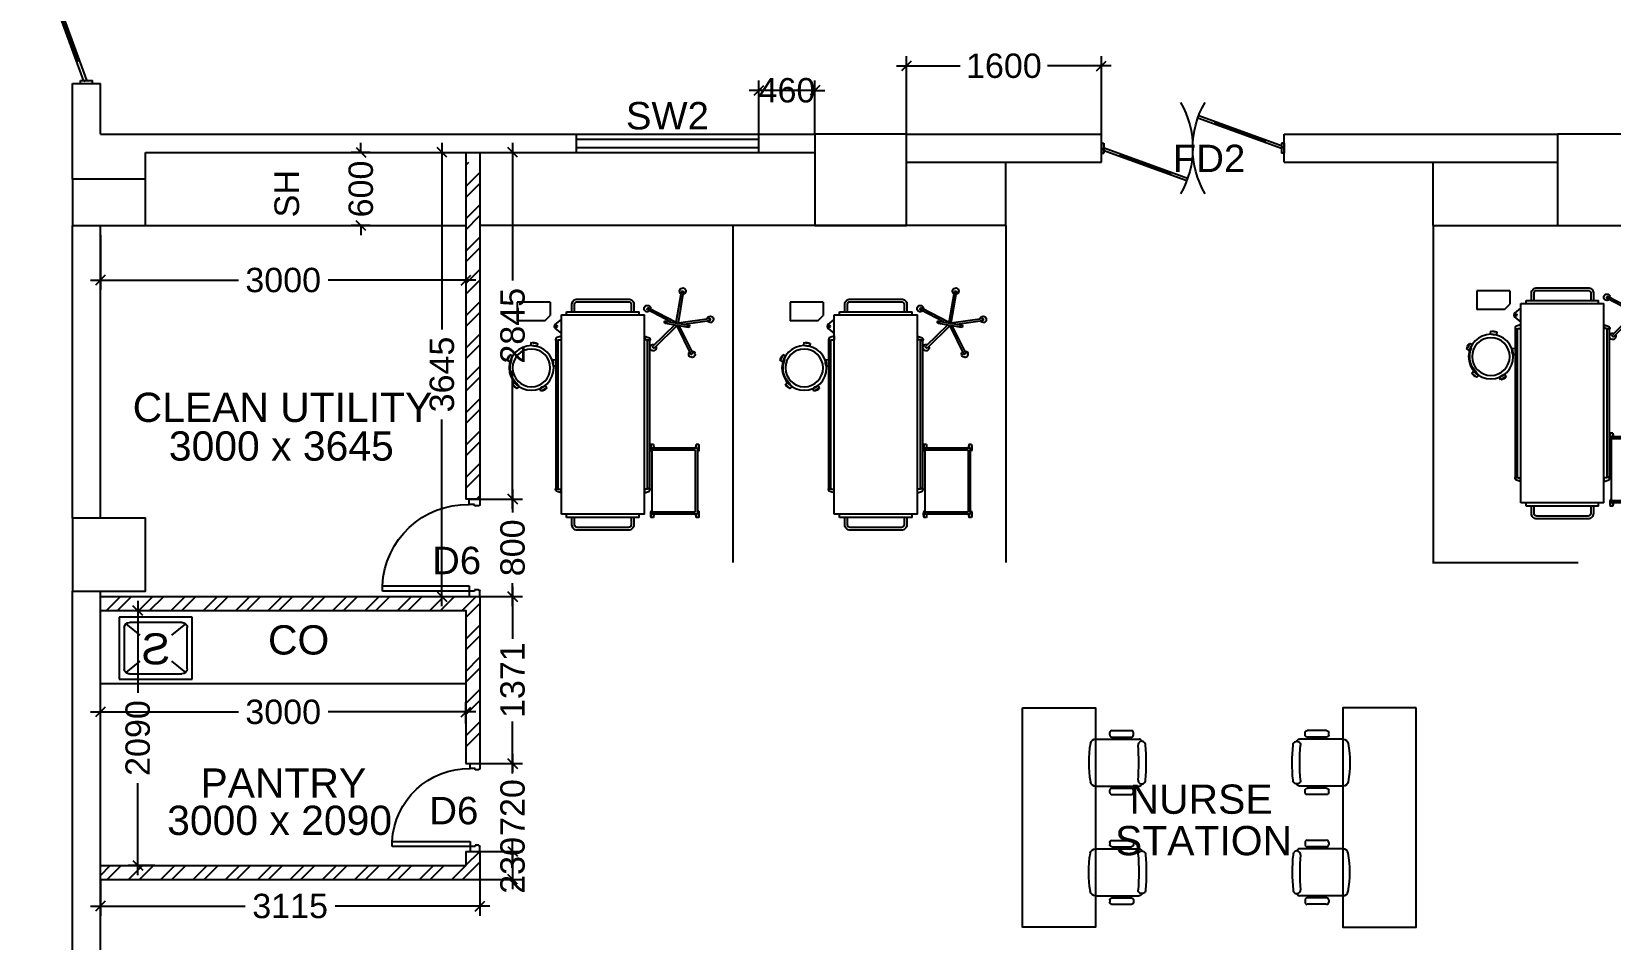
# Model space of a CAD drawing. Extents: x 7897917 to 8423973, y -6487334 to -6173396.
# Drawn here: x 7997419 to 8010375, y -6368388 to -6360939 of the extents above; entities that cross this region are included whole.
import ezdxf
from ezdxf.enums import TextEntityAlignment as Align

# ---------------------------------------------------------------- set-up
doc = ezdxf.new("R2010")
doc.units = 0
doc.header["$LTSCALE"] = 600
doc.header["$MEASUREMENT"] = 0
doc.header["$PDMODE"] = 35
doc.layers.get('0').update_dxf_attribs({"linetype": 'CONTINUOUS'})
doc.layers.get('Defpoints').update_dxf_attribs({"linetype": 'CONTINUOUS'})
for name, color, linetype in [('Beds', 33, 'CONTINUOUS'), ('Counter', 7, 'CONTINUOUS'), ('DOOR', 32, 'CONTINUOUS'), ('Fire Door', 10, 'CONTINUOUS'), ('FURN', 32, 'CONTINUOUS'), ('furniture', 33, 'CONTINUOUS'), ('joinery', 7, 'CONTINUOUS'), ('LA-column', 3, 'CONTINUOUS'), ('LOADING', 140, 'CONTINUOUS'), ('PARTI', 21, 'CONTINUOUS'), ('Parti Hat', 35, 'CONTINUOUS'), ('Room Dim', 1, 'CONTINUOUS'), ('Shleves', 7, 'CONTINUOUS'), ('Sink', 10, 'CONTINUOUS'), ('TEXT', 6, 'CONTINUOUS'), ('Walls', 7, 'CONTINUOUS'), ('WIN', 151, 'CONTINUOUS'), ('Working Dim', 5, 'CONTINUOUS')]:
    doc.layers.add(name, color=color, linetype=linetype)
doc.styles.add('ari', font='arial.ttf')
doc.styles.add('ARIAL', font='arial.ttf')
doc.linetypes.add('ZIGZAG', pattern='A,0.0001,-0.2,[131,ltypeshp.shx,S=0.2,R=0,X=-0.2,Y=0],-0.4,[131,ltypeshp.shx,S=0.2,R=180,X=0.2,Y=0],-0.2', length=0.8001)
doc.dimstyles.new('int. dim', dxfattribs={"dimtxt": 450, "dimasz": 80, "dimexe": 80, "dimexo": 0, "dimgap": 70, "dimtad": 0, "dimdec": 0, "dimzin": 12, "dimdsep": 46, "dimtxsty": 'ari', "dimblk": 'OBLIQUE', "dimcen": 2, "dimdle": 80, "dimclrd": 256, "dimclre": 256, "dimclrt": 6, "dimadec": 0, "dimazin": 0, "dimtfac": 1, "dimtdec": 0, "dimtix": 1, "dimtmove": 2, "dimatfit": 3, "dimfxl": 1, "dimtolj": 1, "dimtzin": 0, "dimlwd": -1, "dimlwe": -1, "dimarcsym": 0})

# ---------------------------------------------------------------- blocks, each defined once
blk = doc.blocks.new('1000')
at = {"layer": 'DOOR'}
for p, q in [((0, -100), (0, 0)), ((0, 0), (50, 0)), ((50, -100), (0, -100)), ((50, 0), (50, -2)), ((63, -49), (50, -49)), ((50, -49), (50, -100)), ((50, -100), (50, -901)), ((100, -100), (50, -100)), ((63, -13), (61, -13)), ((63, -13), (63, -49)), ((100, -901), (100, -100)), ((837, -13), (837, -49)), ((837, -13), (839, -13)), ((837, -49), (850, -49)), ((850, 0), (850, -2)), ((900, 0), (850, 0)), ((850, -49), (850, -100)), ((850, -100), (900, -100)), ((900, -100), (900, 0)), ((50, -901), (100, -901))]:
    blk.add_line(p, q, dxfattribs=at)
for centre, major_axis, start_param, end_param in [((50, -13), (-7.95, 7.95), 3.926991, 5.497787), ((850, -13), (7.95, 7.95), 0.785398, 2.356194)]:
    blk.add_ellipse(centre, major_axis=major_axis, ratio=1, start_param=start_param, end_param=end_param, dxfattribs=at)
at = {"layer": 'DOOR', "color": 145}
blk.add_ellipse((64, -115), major_axis=(-520, 590), ratio=1, start_param=2.464943, end_param=4.009476, dxfattribs=at)
blk = doc.blocks.new('A$C39DE205D')
at = {"layer": 'Sink'}
for p, q in [((-893, 0), (-893, 1510)), ((-893, 1510), (893, 1510)), ((-767, 252), (-767, 1259)), ((-641, 1384), (641, 1384)), ((767, 1259), (767, 252)), ((893, 1510), (893, 0)), ((893, 0), (-893, 0)), ((641, 126), (-641, 126))]:
    blk.add_line(p, q, dxfattribs=at)
at = {"layer": 'Sink', "color": 8}
for p, q in [((-726, 1351), (-386, 1072)), ((726, 1351), (386, 1072)), ((-386, 439), (-726, 159)), ((386, 439), (726, 159))]:
    blk.add_line(p, q, dxfattribs=at)
at = {"layer": 'Sink'}
for centre, major_axis, start_param, end_param in [((-641, 1259), (2, 126), 0.011958, 1.582755), ((641, 1259), (-2, 126), 4.700431, 6.271227), ((-641, 252), (-1, 126), 1.563194, 3.13399), ((641, 252), (0, 126), 3.142882, 4.713679)]:
    blk.add_ellipse(centre, major_axis=major_axis, ratio=1, start_param=start_param, end_param=end_param, dxfattribs=at)
at = {"layer": 'Sink', "style": 'ARIAL'}
blk.add_text('S', height=755, dxfattribs=at).set_placement((-356, 360, -108))
blk = doc.blocks.new('A$C56AE0732')
at = {"layer": 'Sink', "lineweight": 0, "xscale": 0.3361344542354345, "yscale": 0.3361344542354345, "zscale": 0.3361344542354345, "rotation": 90}
blk.add_blockref('A$C39DE205D', (0, 300), dxfattribs=at)
blk = doc.blocks.new('_Oblique')
at = {"color": 0, "linetype": 'ByBlock', "lineweight": -2}
blk.add_line((-0.5, -0.5), (0.5, 0.5), dxfattribs=at)
blk = doc.blocks.new('*D602')
at = {"layer": 'Defpoints', "color": 0, "transparency": 16777216}
for p in [(7997984, -6366522), (7997984, -6366626, 13), (8000984, -6366617, 21)]:
    blk.add_point(p, dxfattribs=at)
at = {"layer": 'Working Dim', "transparency": 16777216}
for p, q in [((7997904, -6366522), (7999116, -6366522)), ((7997984, -6366626), (7997984, -6366442)), ((8001064, -6366522), (7999852, -6366522)), ((8000984, -6366617), (8000984, -6366442))]:
    blk.add_line(p, q, dxfattribs=at)
at = {"layer": 'Working Dim', "transparency": 16777216, "xscale": 80, "yscale": 80, "zscale": 80, "rotation": 180}
blk.add_blockref('_Oblique', (7997984, -6366522), dxfattribs=at)
at = {"layer": 'Working Dim', "transparency": 16777216, "xscale": 80, "yscale": 80, "zscale": 80}
blk.add_blockref('_Oblique', (8000984, -6366522), dxfattribs=at)
at = {"layer": 'Working Dim', "color": 6, "transparency": 16777216, "insert": (7999484, -6366522), "char_height": 200, "attachment_point": 5, "style": 'ari'}
blk.add_mtext('\\A1;3000', dxfattribs=at)
blk = doc.blocks.new('*D603')
at = {"layer": 'Defpoints', "color": 0, "transparency": 16777216}
for p in [(7998291, -6365691), (7998431, -6365691, 21), (7998431, -6367781, 20)]:
    blk.add_point(p, dxfattribs=at)
at = {"layer": 'Working Dim', "transparency": 16777216}
for p, q in [((7998291, -6365611), (7998291, -6366366)), ((7998431, -6365691), (7998211, -6365691)), ((7998291, -6367861), (7998291, -6367106)), ((7998431, -6367781), (7998211, -6367781))]:
    blk.add_line(p, q, dxfattribs=at)
at = {"layer": 'Working Dim', "transparency": 16777216, "xscale": 80, "yscale": 80, "zscale": 80}
for p, rotation in [((7998291, -6365691), 90), ((7998291, -6367781), 270)]:
    blk.add_blockref('_Oblique', p, dxfattribs=dict(at, rotation=rotation))
at = {"layer": 'Working Dim', "color": 6, "transparency": 16777216, "insert": (7998291, -6366736), "char_height": 200, "attachment_point": 5, "rotation": 90, "style": 'ari'}
blk.add_mtext('\\A1;2090', dxfattribs=at)
blk = doc.blocks.new('*D626')
at = {"layer": 'Defpoints', "color": 0, "transparency": 16777216}
for p in [(7997984, -6362610, 21), (8000984, -6362610, 21), (8000984, -6362979)]:
    blk.add_point(p, dxfattribs=at)
at = {"layer": 'Working Dim', "transparency": 16777216}
for p, q in [((7997984, -6362610), (7997984, -6363059)), ((8000984, -6362610), (8000984, -6363059)), ((7997904, -6362979), (7999116, -6362979)), ((8001064, -6362979), (7999852, -6362979))]:
    blk.add_line(p, q, dxfattribs=at)
at = {"layer": 'Working Dim', "transparency": 16777216, "xscale": 80, "yscale": 80, "zscale": 80, "rotation": 180}
blk.add_blockref('_Oblique', (7997984, -6362979), dxfattribs=at)
at = {"layer": 'Working Dim', "transparency": 16777216, "xscale": 80, "yscale": 80, "zscale": 80}
blk.add_blockref('_Oblique', (8000984, -6362979), dxfattribs=at)
at = {"layer": 'Working Dim', "color": 6, "transparency": 16777216, "insert": (7999484, -6362979), "char_height": 200, "attachment_point": 5, "style": 'ari'}
blk.add_mtext('\\A1;3000', dxfattribs=at)
blk = doc.blocks.new('*D627')
at = {"layer": 'Defpoints', "color": 0, "transparency": 16777216}
for p in [(8000444, -6361931), (8000444, -6365575, 21), (8000787, -6365575)]:
    blk.add_point(p, dxfattribs=at)
at = {"layer": 'Working Dim', "transparency": 16777216}
for p, q in [((8000787, -6361851), (8000787, -6363384)), ((8000444, -6361931), (8000867, -6361931)), ((8000787, -6365655), (8000787, -6364122)), ((8000444, -6365575), (8000867, -6365575))]:
    blk.add_line(p, q, dxfattribs=at)
at = {"layer": 'Working Dim', "transparency": 16777216, "xscale": 80, "yscale": 80, "zscale": 80}
for p, rotation in [((8000787, -6361931), 90), ((8000787, -6365575), 270)]:
    blk.add_blockref('_Oblique', p, dxfattribs=dict(at, rotation=rotation))
at = {"layer": 'Working Dim', "color": 6, "transparency": 16777216, "insert": (8000787, -6363753), "char_height": 200, "attachment_point": 5, "rotation": 90, "style": 'ari'}
blk.add_mtext('\\A1;3645', dxfattribs=at)
blk = doc.blocks.new('A$C3F1C328A')
at = {"layer": 'furniture'}
for p, q in [((221, 274), (61, 274)), ((355, 204), (-2, 204)), ((44, 238), (44, 257)), ((221, 221), (61, 221)), ((172, 204), (172, 221)), ((196, 204), (196, 221)), ((238, 238), (238, 257)), ((355, -182), (-2, -182)), ((44, -234), (44, -216)), ((221, -199), (61, -199)), ((221, -251), (61, -251)), ((172, -199), (172, -182)), ((196, -199), (196, -182)), ((238, -234), (238, -216))]:
    blk.add_line(p, q, dxfattribs=at)
at = {"layer": 'furniture', "extrusion": (0, 0, -1)}
for centre, major_axis, start_param, end_param in [((61, 257), (-12.1, -12.1), 0.785398, 2.356194), ((221, 257), (12.1, -12.1), 3.926991, 5.497787), ((1541, 11), (1599, -105), 2.986471, 3.166131), ((-24, 155), (21.7, -21.7), 2.356194, 5.497787), ((-2, 182), (-15.5, -15.5), 0.934239, 2.356194), ((1555, 11), (11, -1555), 1.485446, 1.670638), ((61, 238), (12.1, -12.1), 0.785398, 2.356194), ((221, 238), (-12.1, -12.1), 3.926991, 5.497787), ((355, 160), (-12.6, -41.9), 2.848497, 4.251168), ((-525, 11), (9, -936), 4.553487, 4.889738), ((-24, -133), (21.7, -21.7), 5.497787, 8.63938), ((-2, -160), (15.5, -15.5), 0.785398, 2.207354), ((61, -216), (-12.1, -12.1), 0.785398, 2.356194), ((61, -234), (12.1, -12.1), 0.785398, 2.356194), ((221, -216), (12.1, -12.1), 3.926991, 5.497787), ((221, -234), (-12.1, -12.1), 3.926991, 5.497787), ((355, -138), (0.5, -43.8), -1.391051, 0.011619)]:
    blk.add_ellipse(centre, major_axis=major_axis, ratio=1, start_param=start_param, end_param=end_param, dxfattribs=at)
blk = doc.blocks.new('HF12177-P')
for p, q in [((-0.02, -0.007), (-0.189, 0.225)), ((0, 0), (-0.172, 0.237)), ((0, 0), (0.172, 0.237)), ((0.02, -0.007), (0.189, 0.225)), ((-0.063, -0.027), (-0.295, -0.102)), ((-0.01, -0.031), (-0.289, -0.121)), ((-0.12, -0.015), (-0.12, -0.019)), ((-0.112, -0.007), (0.112, -0.007)), ((-0.112, -0.027), (0.112, -0.027)), ((-0.1, -0.007), (-0.1, -0.027)), ((-0.01, -0.031), (-0.01, -0.324)), ((0.01, -0.031), (0.01, -0.324)), ((0.01, -0.031), (0.289, -0.121)), ((0.063, -0.027), (0.295, -0.102)), ((0.1, -0.007), (0.1, -0.027)), ((0.12, -0.015), (0.12, -0.019))]:
    blk.add_line(p, q)
for centre, radius, start, end in [((-0.185, 0.238), 0.03, 325.4712, 286.5288), ((-0.182, 0.23), 0.008, 126.3733, 216), ((0, -0.017), 0.315, 125.6267, 126.3733), ((-0.179, 0.233), 0.008, 36, 125.6267), ((0.185, 0.238), 0.03, 253.4712, 214.5288), ((0.179, 0.233), 0.008, 54.3733, 144), ((0, -0.017), 0.315, 53.6267, 54.3733), ((0.182, 0.23), 0.008, 324, 53.6267), ((-0.3, -0.114), 0.03, 37.4712, 358.5288), ((-0.293, -0.11), 0.008, 108, 197.6267), ((0, -0.017), 0.315, 197.6267, 198.3733), ((-0.291, -0.114), 0.008, 198.3733, 288), ((-0.112, -0.015), 0.008, 90, 180), ((-0.112, -0.019), 0.008, 180, 270), ((0.112, -0.015), 0.008, 0, 90), ((0.112, -0.019), 0.008, 270, 0), ((0.3, -0.114), 0.03, 181.4712, 142.5288), ((0.291, -0.114), 0.008, 252, 341.6267), ((0.293, -0.11), 0.008, 342.3733, 72), ((0, -0.017), 0.315, 341.6267, 342.3733), ((0, -0.332), 0.03, 109.4712, 70.5288), ((-0.002, -0.324), 0.008, 180, 269.6267), ((0, -0.017), 0.315, 269.6267, 270.3733), ((0.002, -0.324), 0.008, 270.3733, 0)]:
    blk.add_arc(centre, radius, start, end)
blk = doc.blocks.new('HF10037A-P')
for p, q in [((-0.03, 0.413), (-0.03, 0.388)), ((0.03, 0.413), (-0.03, 0.413)), ((0.03, 0.388), (-0.03, 0.388)), ((0.03, 0.413), (0.03, 0.388)), ((-0.216, 0.279), (-0.23, 0.221)), ((-0.23, 0.221), (-0.206, 0.215)), ((-0.216, 0.279), (-0.192, 0.273)), ((-0.192, 0.273), (-0.206, 0.215)), ((0.191, 0.27), (0.215, 0.277)), ((0.191, 0.27), (0.209, 0.212)), ((0.191, 0.237), (0.2, 0.24)), ((0.209, 0.212), (0.233, 0.22)), ((0.215, 0.277), (0.233, 0.22)), ((-0.164, 0.006), (-0.149, 0.026)), ((-0.164, 0.006), (-0.116, -0.03)), ((-0.149, 0.026), (-0.101, -0.01)), ((0.096, -0.011), (0.146, 0.023)), ((0.111, 0.011), (0.116, 0.003)), ((0.111, -0.031), (0.16, 0.003)), ((0.16, 0.003), (0.146, 0.023)), ((-0.116, -0.03), (-0.101, -0.01)), ((0.111, -0.031), (0.096, -0.011))]:
    blk.add_line(p, q)
for radius in [0.21, 0.177]:
    blk.add_circle((0, 0.177), radius)
for centre, radius, start, end in [((0, 0.325), 0.0925, 71.0754, 108.9246), ((0, 0.475), 0.0925, 251.0754, 288.9246), ((-0.138, 0.229), 0.0925, 147.3419, 185.1912), ((-0.284, 0.265), 0.0925, 327.3419, 5.1912), ((0, 0.177), 0.2, 303.6037, 17.3657), ((0.284, 0.268), 0.0925, 178.8412, 216.6904), ((0.141, 0.222), 0.0925, 358.8412, 36.6904), ((-0.087, 0.058), 0.0925, 214.1875, 252.0368), ((-0.177, -0.062), 0.0925, 34.1875, 72.0368), ((0.171, -0.066), 0.0925, 105.5121, 143.3614), ((0.086, 0.058), 0.0925, 285.5121, 323.3614)]:
    blk.add_arc(centre, radius, start, end)
blk = doc.blocks.new('ME17678-P')
at = {"layer": 'furniture', "color": 21}
for p, q in [((-0.05, 0.175), (0.26, 0.175)), ((-0.05, 0.175), (-0.05, 0.05)), ((0.26, 0.175), (0.26, 0)), ((0, 0), (-0.05, 0.05)), ((0, 0), (0.26, 0))]:
    blk.add_line(p, q, dxfattribs=at)
blk = doc.blocks.new('A$C6969112B')
at = {"layer": 'furniture', "color": 8}
for p, q in [((428, 1689), (478, 1729)), ((478, 1766), (1160, 1766)), ((478, 131), (478, 1766)), ((521, 1793), (1116, 1793)), ((521, 1766), (521, 1793)), ((1116, 1766), (1116, 1793)), ((1160, 131), (1160, 1766)), ((428, 1654), (478, 1615)), ((432, 1559), (432, 1557)), ((434, 343), (434, 1557)), ((451, 343), (451, 1557)), ((453, 1559), (453, 1557)), ((476, 1595), (476, 1561)), ((1162, 1595), (1162, 1561)), ((1185, 1559), (1185, 1557)), ((1186, 343), (1186, 1557)), ((1204, 343), (1204, 1557)), ((1205, 1559), (1205, 1557)), ((1234, 703), (1212, 703)), ((1212, 703), (1212, 650)), ((1223, 650), (1212, 650)), ((1223, 131), (1223, 676)), ((1223, 676), (1594, 676)), ((1223, 659), (1577, 659)), ((1234, 703), (1234, 676)), ((1577, 659), (1577, 148)), ((1605, 703), (1583, 703)), ((1583, 703), (1583, 676)), ((1594, 676), (1594, 131)), ((1605, 650), (1594, 650)), ((1605, 703), (1605, 650)), ((432, 340), (432, 343)), ((453, 340), (453, 343)), ((476, 304), (476, 339)), ((1162, 304), (1162, 339)), ((1185, 340), (1185, 343)), ((1205, 340), (1205, 343)), ((1160, 131), (478, 131)), ((521, 105), (521, 131)), ((1116, 105), (1116, 131)), ((1223, 157), (1212, 157)), ((1212, 157), (1212, 105)), ((1577, 148), (1223, 148)), ((1594, 131), (1223, 131)), ((1234, 131), (1234, 105)), ((1583, 131), (1583, 105)), ((1605, 157), (1594, 157)), ((1605, 157), (1605, 105)), ((1116, 105), (521, 105)), ((1234, 105), (1212, 105)), ((1605, 105), (1583, 105))]:
    blk.add_line(p, q, dxfattribs=at)
for points in [[(565, 1793), (565, 1854, -0.414214), (608, 1897), (1029, 1897, -0.414214), (1073, 1854), (1073, 1793)], [(587, 1793), (587, 1854, -0.414214), (608, 1875), (1029, 1875, -0.414214), (1051, 1854), (1051, 1793)], [(476, 1593), (451, 1585, 0.318781), (430, 1563), (430, 1559), (455, 1559), (455, 1563), (476, 1563)], [(1162, 1593), (1186, 1585, -0.318781), (1208, 1563), (1208, 1559), (1182, 1559), (1182, 1563), (1162, 1563)], [(476, 307), (451, 314, -0.318781), (430, 336), (430, 340), (455, 340), (455, 336), (476, 336)], [(1162, 307), (1186, 314, 0.318781), (1208, 336), (1208, 340), (1182, 340), (1182, 336), (1162, 336)], [(1073, 105), (1073, 44, -0.414214), (1029, 0), (608, 0, -0.414214), (565, 44), (565, 105)], [(1051, 105), (1051, 44, -0.414214), (1029, 22), (608, 22, -0.414214), (587, 44), (587, 105)]]:
    blk.add_lwpolyline(points, format="xyb", dxfattribs=at)
for points in [[(432, 1557), (453, 1557)], [(476, 1595), (478, 1595)], [(476, 1561), (478, 1561)], [(1162, 1595), (1160, 1595)], [(1162, 1561), (1160, 1561)], [(1205, 1557), (1185, 1557)], [(432, 343), (453, 343)], [(476, 339), (478, 339)], [(476, 304), (478, 304)], [(1162, 339), (1160, 339)], [(1162, 304), (1160, 304)], [(1205, 343), (1185, 343)]]:
    blk.add_lwpolyline(points, dxfattribs=at)
blk.add_circle((435, 1672), 9.27, dxfattribs=at)
for centre, radius, start, end in [((441, 1672), 21.4, 125.427, 234.573), ((1289, 676), 80.7, 161.0754, 198.9246), ((1158, 676), 80.7, 0, 18.9246), ((1660, 676), 80.7, 161.0754, 180), ((1529, 676), 80.7, 341.0754, 18.9246), ((1289, 131), 80.7, 161.0754, 198.9246), ((1158, 131), 80.7, 341.0754, 0), ((1660, 131), 80.7, 180, 198.9246), ((1529, 131), 80.7, 341.0754, 18.9246)]:
    blk.add_arc(centre, radius, start, end, dxfattribs=at)
at = {"layer": 'LOADING', "color": 8, "yscale": 872.7299101983663, "zscale": 872.7299101979671}
for name, p, xscale, rotation in [('HF12177-P', (1425, 1676), -872.7299101979006, 170.2976301882088), ('HF10037A-P', (215, 1178), -872.7299102004868, 353.6512974186875)]:
    blk.add_blockref(name, p, dxfattribs=dict(at, xscale=xscale, rotation=rotation))
at = {"layer": 'LOADING', "color": 8, "xscale": -872.7299101983663, "yscale": 872.7299101983663, "zscale": 872.7299101979671}
blk.add_blockref('ME17678-P', (343, 1719), dxfattribs=at)
blk = doc.blocks.new('Z$W@#5624')
at = {"layer": 'DOOR'}
for p, q in [((19, 470), (840, 769)), ((28, 446), (849, 745)), ((188, 518), (680, 697)), ((676, 709), (685, 685)), ((183, 529), (192, 506)), ((0, 400), (0, 499)), ((0, 499), (25, 499)), ((0, 400), (25, 400)), ((19, 470), (28, 446)), ((25, 400), (25, 499)), ((1770, 453), (949, 154)), ((1779, 429), (957, 130)), ((1614, 369), (1606, 393)), ((1779, 429), (1770, 453)), ((1798, 499), (1773, 499)), ((1773, 400), (1773, 499)), ((1798, 400), (1773, 400)), ((1798, 400), (1798, 499)), ((1610, 381), (1117, 202)), ((1113, 214), (1122, 190))]:
    blk.add_line(p, q, dxfattribs=at)
at = {"layer": 'DOOR', "color": 145}
for centre, start_param, end_param in [((0, 449), 2.617994, 3.665191), ((1798, 449), -0.523599, 0.523599)]:
    blk.add_ellipse(centre, major_axis=(-899, 0), ratio=1, start_param=start_param, end_param=end_param, dxfattribs=at)
blk = doc.blocks.new('*D1262')
at = {"layer": 'Defpoints', "color": 0, "transparency": 16777216}
for p in [(8006198, -6361221), (8004598, -6361781, 1), (8006198, -6361781)]:
    blk.add_point(p, dxfattribs=at)
at = {"layer": 'Working Dim', "transparency": 16777216}
for p, q in [((8004518, -6361221), (8005039, -6361221)), ((8004598, -6361781), (8004598, -6361141)), ((8006278, -6361221), (8005757, -6361221)), ((8006198, -6361781), (8006198, -6361141))]:
    blk.add_line(p, q, dxfattribs=at)
at = {"layer": 'Working Dim', "transparency": 16777216, "xscale": 80, "yscale": 80, "zscale": 80, "rotation": 180}
blk.add_blockref('_Oblique', (8004598, -6361221), dxfattribs=at)
at = {"layer": 'Working Dim', "transparency": 16777216, "xscale": 80, "yscale": 80, "zscale": 80}
blk.add_blockref('_Oblique', (8006198, -6361221), dxfattribs=at)
at = {"layer": 'Working Dim', "color": 6, "transparency": 16777216, "insert": (8005398, -6361221), "char_height": 200, "attachment_point": 5, "style": 'ari'}
blk.add_mtext('\\A1;1600', dxfattribs=at)
blk = doc.blocks.new('*D1263')
at = {"layer": 'Defpoints', "color": 0, "transparency": 16777216}
for p in [(8000122, -6361931), (8000199, -6361931), (8000199, -6362531)]:
    blk.add_point(p, dxfattribs=at)
at = {"layer": 'Working Dim', "transparency": 16777216}
for p, q in [((8000122, -6361931), (8000122, -6361851)), ((8000199, -6361931), (8000042, -6361931)), ((8000122, -6361931), (8000122, -6361940)), ((8000199, -6362531), (8000042, -6362531)), ((8000122, -6362531), (8000122, -6362522)), ((8000122, -6362531), (8000122, -6362611))]:
    blk.add_line(p, q, dxfattribs=at)
at = {"layer": 'Working Dim', "transparency": 16777216, "xscale": 80, "yscale": 80, "zscale": 80}
for p, rotation in [((8000122, -6361931), 270), ((8000122, -6362531), 90)]:
    blk.add_blockref('_Oblique', p, dxfattribs=dict(at, rotation=rotation))
at = {"layer": 'Working Dim', "color": 6, "transparency": 16777216, "insert": (8000122, -6362231), "char_height": 200, "attachment_point": 5, "rotation": 90, "style": 'ari'}
blk.add_mtext('\\A1;600', dxfattribs=at)
blk = doc.blocks.new('*D1265')
at = {"layer": 'Defpoints', "color": 0, "transparency": 16777216}
for p in [(8001101, -6361931), (8001101, -6364775), (8001367, -6364775)]:
    blk.add_point(p, dxfattribs=at)
at = {"layer": 'Working Dim', "transparency": 16777216}
for p, q in [((8001367, -6361851), (8001367, -6362982)), ((8001101, -6361931), (8001447, -6361931)), ((8001367, -6364855), (8001367, -6363724)), ((8001101, -6364775), (8001447, -6364775))]:
    blk.add_line(p, q, dxfattribs=at)
at = {"layer": 'Working Dim', "transparency": 16777216, "xscale": 80, "yscale": 80, "zscale": 80}
for p, rotation in [((8001367, -6361931), 90), ((8001367, -6364775), 270)]:
    blk.add_blockref('_Oblique', p, dxfattribs=dict(at, rotation=rotation))
at = {"layer": 'Working Dim', "color": 6, "transparency": 16777216, "insert": (8001367, -6363353), "char_height": 200, "attachment_point": 5, "rotation": 90, "style": 'ari'}
blk.add_mtext('\\A1;2845', dxfattribs=at)
blk = doc.blocks.new('*D1266')
at = {"layer": 'Defpoints', "color": 0, "transparency": 16777216}
for p in [(8001101, -6364775), (8001099, -6365575), (8001367, -6365575)]:
    blk.add_point(p, dxfattribs=at)
at = {"layer": 'Working Dim', "transparency": 16777216}
for p, q in [((8001367, -6364695), (8001367, -6364885)), ((8001101, -6364775), (8001447, -6364775)), ((8001367, -6365655), (8001367, -6365466)), ((8001099, -6365575), (8001447, -6365575))]:
    blk.add_line(p, q, dxfattribs=at)
at = {"layer": 'Working Dim', "transparency": 16777216, "xscale": 80, "yscale": 80, "zscale": 80}
for p, rotation in [((8001367, -6364775), 90), ((8001367, -6365575), 270)]:
    blk.add_blockref('_Oblique', p, dxfattribs=dict(at, rotation=rotation))
at = {"layer": 'Working Dim', "color": 6, "transparency": 16777216, "insert": (8001367, -6365175), "char_height": 200, "attachment_point": 5, "rotation": 90, "style": 'ari'}
blk.add_mtext('\\A1;800', dxfattribs=at)
blk = doc.blocks.new('*D1267')
at = {"layer": 'Defpoints', "color": 0, "transparency": 16777216}
for p in [(8001099, -6365575), (8001099, -6366946), (8001367, -6366946)]:
    blk.add_point(p, dxfattribs=at)
at = {"layer": 'Working Dim', "transparency": 16777216}
for p, q in [((8001367, -6365495), (8001367, -6365921)), ((8001099, -6365575), (8001447, -6365575)), ((8001367, -6367026), (8001367, -6366601)), ((8001099, -6366946), (8001447, -6366946))]:
    blk.add_line(p, q, dxfattribs=at)
at = {"layer": 'Working Dim', "transparency": 16777216, "xscale": 80, "yscale": 80, "zscale": 80}
for p, rotation in [((8001367, -6365575), 90), ((8001367, -6366946), 270)]:
    blk.add_blockref('_Oblique', p, dxfattribs=dict(at, rotation=rotation))
at = {"layer": 'Working Dim', "color": 6, "transparency": 16777216, "insert": (8001367, -6366261), "char_height": 200, "attachment_point": 5, "rotation": 90, "style": 'ari'}
blk.add_mtext('\\A1;1371', dxfattribs=at)
blk = doc.blocks.new('*D1268')
at = {"layer": 'Defpoints', "color": 0, "transparency": 16777216}
for p in [(8001099, -6366946), (8001099, -6367666), (8001367, -6367666)]:
    blk.add_point(p, dxfattribs=at)
at = {"layer": 'Working Dim', "transparency": 16777216}
for p, q in [((8001099, -6366946), (8001447, -6366946)), ((8001367, -6366866), (8001367, -6367016)), ((8001099, -6367666), (8001447, -6367666)), ((8001367, -6367746), (8001367, -6367596))]:
    blk.add_line(p, q, dxfattribs=at)
at = {"layer": 'Working Dim', "transparency": 16777216, "xscale": 80, "yscale": 80, "zscale": 80}
for p, rotation in [((8001367, -6366946), 90), ((8001367, -6367666), 270)]:
    blk.add_blockref('_Oblique', p, dxfattribs=dict(at, rotation=rotation))
at = {"layer": 'Working Dim', "color": 6, "transparency": 16777216, "insert": (8001367, -6367306), "char_height": 200, "attachment_point": 5, "rotation": 90, "style": 'ari'}
blk.add_mtext('\\A1;720', dxfattribs=at)
blk = doc.blocks.new('*D1269')
at = {"layer": 'Defpoints', "color": 0, "transparency": 16777216}
for p in [(8001099, -6367666), (8001099, -6367896), (8001367, -6367896)]:
    blk.add_point(p, dxfattribs=at)
at = {"layer": 'Working Dim', "transparency": 16777216}
for p, q in [((8001367, -6367666), (8001367, -6367586)), ((8001099, -6367666), (8001447, -6367666)), ((8001367, -6367666), (8001367, -6367896)), ((8001099, -6367896), (8001447, -6367896)), ((8001367, -6367896), (8001367, -6367976))]:
    blk.add_line(p, q, dxfattribs=at)
at = {"layer": 'Working Dim', "transparency": 16777216, "xscale": 80, "yscale": 80, "zscale": 80}
for p, rotation in [((8001367, -6367666), 270), ((8001367, -6367896), 90)]:
    blk.add_blockref('_Oblique', p, dxfattribs=dict(at, rotation=rotation))
at = {"layer": 'Working Dim', "color": 6, "transparency": 16777216, "insert": (8001367, -6367781), "char_height": 200, "attachment_point": 5, "rotation": 90, "style": 'ari'}
blk.add_mtext('\\A1;230', dxfattribs=at)
blk = doc.blocks.new('*D1270')
at = {"layer": 'Defpoints', "color": 0, "transparency": 16777216}
for p in [(7997984, -6367896), (8001099, -6367896), (8001099, -6368115)]:
    blk.add_point(p, dxfattribs=at)
at = {"layer": 'Working Dim', "transparency": 16777216}
for p, q in [((7997984, -6367896), (7997984, -6368195)), ((8001099, -6367896), (8001099, -6368195)), ((7997904, -6368115), (7999172, -6368115)), ((8001179, -6368115), (7999911, -6368115))]:
    blk.add_line(p, q, dxfattribs=at)
at = {"layer": 'Working Dim', "transparency": 16777216, "xscale": 80, "yscale": 80, "zscale": 80, "rotation": 180}
blk.add_blockref('_Oblique', (7997984, -6368115), dxfattribs=at)
at = {"layer": 'Working Dim', "transparency": 16777216, "xscale": 80, "yscale": 80, "zscale": 80}
blk.add_blockref('_Oblique', (8001099, -6368115), dxfattribs=at)
at = {"layer": 'Working Dim', "color": 6, "transparency": 16777216, "insert": (7999541, -6368115), "char_height": 200, "attachment_point": 5, "style": 'ari'}
blk.add_mtext('\\A1;3115', dxfattribs=at)
blk = doc.blocks.new('A$C15456D16')
at = {"layer": 'Fire Door'}
for p, q in [((979, 23), (65, 355)), ((979, 23), (65, 355)), ((979, 23), (65, 355)), ((969, -4), (56, 329)), ((969, -4), (56, 329)), ((969, -4), (56, 329)), ((248, 289), (238, 262)), ((248, 289), (238, 262)), ((248, 289), (238, 262)), ((791, 76), (243, 276)), ((791, 76), (243, 276)), ((791, 76), (243, 276)), ((-1000, 56), (-972, 56)), ((-1000, -56), (-1000, 56)), ((-1000, 56), (-972, 56)), ((-1000, -56), (-1000, 56)), ((-1000, 56), (-972, 56)), ((-1000, -56), (-1000, 56)), ((-979, -23), (-969, 4)), ((-979, -23), (-969, 4)), ((-979, -23), (-969, 4)), ((-972, -56), (-972, 56)), ((-972, -56), (-972, 56)), ((-972, -56), (-972, 56)), ((-969, 4), (-56, -329)), ((-969, 4), (-56, -329)), ((-969, 4), (-56, -329)), ((796, 89), (786, 63)), ((796, 89), (786, 63)), ((796, 89), (786, 63)), ((979, 23), (969, -4)), ((979, 23), (969, -4)), ((979, 23), (969, -4)), ((1000, 56), (972, 56)), ((972, -56), (972, 56)), ((1000, 56), (972, 56)), ((972, -56), (972, 56)), ((1000, 56), (972, 56)), ((972, -56), (972, 56)), ((1000, -56), (1000, 56)), ((1000, -56), (1000, 56)), ((1000, -56), (1000, 56)), ((-1000, -56), (-972, -56)), ((-1000, -56), (-972, -56)), ((-1000, -56), (-972, -56)), ((-979, -23), (-65, -355)), ((-979, -23), (-65, -355)), ((-979, -23), (-65, -355)), ((-796, -89), (-786, -63)), ((-796, -89), (-786, -63)), ((-796, -89), (-786, -63)), ((-791, -76), (-243, -276)), ((-791, -76), (-243, -276)), ((-791, -76), (-243, -276)), ((1000, -56), (972, -56)), ((1000, -56), (972, -56)), ((1000, -56), (972, -56)), ((-238, -262), (-248, -289)), ((-238, -262), (-248, -289)), ((-238, -262), (-248, -289))]:
    blk.add_line(p, q, dxfattribs=at)
at = {"layer": 'Fire Door', "extrusion": (0, 0, -1)}
for centre, major_axis, start_param, end_param in [((-1000, 0), (-1000, 0), 2.617886, 3.665084), ((-1000, 0), (-1000, 0), 2.617886, 3.665084), ((-1000, 0), (-1000, 0), 2.617886, 3.665084), ((1000, 0), (1000, 0), 2.618102, 3.665299), ((1000, 0), (1000, 0), 2.618102, 3.665299), ((1000, 0), (1000, 0), 2.618102, 3.665299)]:
    blk.add_ellipse(centre, major_axis=major_axis, ratio=1, start_param=start_param, end_param=end_param, dxfattribs=at)
blk = doc.blocks.new('*D1720')
at = {"layer": 'Defpoints', "color": 0, "transparency": 16777216}
for p in [(8003388, -6361422), (8003388, -6361781, -4), (8003848, -6361781)]:
    blk.add_point(p, dxfattribs=at)
at = {"layer": 'Working Dim', "transparency": 16777216}
for p, q in [((8003388, -6361781), (8003388, -6361342)), ((8003848, -6361781), (8003848, -6361342)), ((8003388, -6361422), (8003308, -6361422)), ((8003848, -6361422), (8003388, -6361422)), ((8003848, -6361422), (8003928, -6361422))]:
    blk.add_line(p, q, dxfattribs=at)
at = {"layer": 'Working Dim', "transparency": 16777216, "xscale": 80, "yscale": 80, "zscale": 80}
blk.add_blockref('_Oblique', (8003388, -6361422), dxfattribs=at)
at = {"layer": 'Working Dim', "transparency": 16777216, "xscale": 80, "yscale": 80, "zscale": 80, "rotation": 180}
blk.add_blockref('_Oblique', (8003848, -6361422), dxfattribs=at)
at = {"layer": 'Working Dim', "color": 6, "transparency": 16777216, "insert": (8003618, -6361422), "char_height": 200, "attachment_point": 5, "style": 'ari'}
blk.add_mtext('\\A1;460', dxfattribs=at)

msp = doc.modelspace()

# ---------------------------------------------------------------- hatches: boundary and pattern name
at = {"layer": 'Parti Hat'}
h = msp.add_hatch(dxfattribs=at)
h.set_pattern_fill('ANSI32', color=256, scale=500, style=0)
h.paths.add_polyline_path([(7997983.782, -6367895.999), (7997983.782, -6367780.999), (8000983.784, -6367780.999), (8000983.784, -6367665.999), (8001098.784, -6367665.999), (8001098.784, -6367895.999)])
h.paths.add_polyline_path([(8000983.784, -6364775.431), (8000983.784, -6362010.49), (8001098.784, -6362010.49), (8001098.784, -6364775.431)])
h.paths.add_polyline_path([(7997983.784, -6365680.616), (7997983.784, -6365680.615), (7997983.784, -6365575.43), (8001098.784, -6365575.431), (8001098.784, -6366865.999), (8000983.784, -6366865.999), (8000983.784, -6365690.431), (7997983.784, -6365690.43)])

# ---------------------------------------------------------------- linework, layer by layer
at = {"layer": 'Beds', "linetype": 'ZIGZAG', "ltscale": 0.6}
for p, q in [((8003174.153, -6362530.492), (8003174.153, -6365295.443)), ((8005413.654, -6362530.492), (8005413.654, -6365295.444)), ((8008919.492, -6362530.492), (8008919.492, -6365295.444)), ((8008914.492, -6365295.444), (8010109.489, -6365295.444))]:
    msp.add_line(p, q, dxfattribs=at)
at = {"layer": 'Counter'}
for points, elevation in [([(8000983.784, -6366290.431), (7997983.784, -6366290.431), (7997983.784, -6365690.431), (8000983.784, -6365690.431)], 15.556), ([(8005550.516, -6366487.306), (8006150.516, -6366487.306), (8006150.516, -6368287.404), (8005550.516, -6368287.404)], 3.15), ([(8008780.516, -6366487.306), (8008180.516, -6366487.306), (8008180.516, -6368287.404), (8008780.516, -6368287.404)], 3.15)]:
    msp.add_lwpolyline(points, close=True, dxfattribs=dict(at, elevation=elevation))
at = {"layer": 'FURN'}
for points in [[(8005550.516, -6366487.306), (8006150.516, -6366487.306), (8006150.516, -6368287.404), (8005550.516, -6368287.404)], [(8008780.516, -6366487.306), (8008180.516, -6366487.306), (8008180.516, -6368287.404), (8008780.516, -6368287.404)]]:
    msp.add_lwpolyline(points, close=True, dxfattribs=at)
at = {"layer": 'LA-column', "color": 2}
for points, elevation in [([(8003847.872, -6362530.566), (8004597.872, -6362530.566), (8004597.872, -6361780.566), (8003847.872, -6361780.566)], 1.031), ([(8009941.872, -6362530.566), (8010691.872, -6362530.566), (8010691.872, -6361780.566), (8009941.872, -6361780.566)], 1.031), ([(7997753.871, -6362530.536), (7998353.871, -6362530.536), (7998353.871, -6362150.536), (7997753.871, -6362150.536)], 5.131), ([(7997753.871, -6365530.494), (7998353.871, -6365530.494), (7998353.871, -6364930.494), (7997753.871, -6364930.494)], -8.668)]:
    msp.add_lwpolyline(points, close=True, dxfattribs=dict(at, elevation=elevation))
at = {"layer": 'PARTI', "extrusion": (-0.000145144, 2.25336e-17, 1)}
for p, q in [((8000983.784, -6361930.706), (8000983.784, -6364775.431)), ((8001098.784, -6361930.706), (8001098.784, -6364775.431)), ((8001098.784, -6365575.431), (8001098.784, -6366945.988)), ((8000983.784, -6365690.431), (8000983.784, -6366945.988)), ((8000983.784, -6367665.999), (8000983.784, -6367780.999)), ((8001098.784, -6367665.999), (8001098.784, -6367895.999))]:
    msp.add_line(p, q, dxfattribs=at)
at = {"layer": 'PARTI'}
for p, q in [((8005413.654, -6362530.492), (8005413.654, -6362010.605)), ((8008919.492, -6362530.492), (8008919.492, -6362010.605)), ((8005413.654, -6362530.492), (8001098.784, -6362530.492)), ((8008919.492, -6362530.492), (8017658.86, -6362530.492)), ((7997983.784, -6365575.431), (8001098.784, -6365575.431)), ((7997983.784, -6365690.431), (8000983.784, -6365690.431)), ((8000983.784, -6366945.988), (8001098.784, -6366945.988)), ((8000983.784, -6367665.999), (8001098.784, -6367665.999)), ((7997983.784, -6367780.999), (8000983.784, -6367780.999)), ((7997983.784, -6367895.999), (8001098.784, -6367895.999))]:
    msp.add_line(p, q, dxfattribs=at)
at = {"layer": 'PARTI', "flags": 128}
msp.add_lwpolyline([(8001098.784, -6364775.431), (8000983.784, -6364775.431)], dxfattribs=at)
at = {"layer": 'Walls'}
for p, q in [((7997754.32, -6361365.564), (7997984.32, -6361365.564)), ((7997984.32, -6361780.602), (8003847.872, -6361780.602)), ((8004598.321, -6361780.605), (8006198.07, -6361780.605)), ((8006198.07, -6362010.605), (8006198.07, -6361780.605)), ((8007698.07, -6361780.605), (8009942.32, -6361780.605)), ((8007698.07, -6362010.605), (8007698.07, -6361780.605)), ((7998353.871, -6361930.706), (8003848.32, -6361930.706)), ((8004598.321, -6362010.605), (8006198.07, -6362010.605)), ((8007698.07, -6362010.605), (8009942.32, -6362010.605)), ((7998353.871, -6362530.706), (8000983.784, -6362530.706))]:
    msp.add_line(p, q, dxfattribs=at)
at = {"layer": 'Walls', "linetype": 'Continuous'}
for p, q in [((7997754.225, -6364930.618), (7997754.225, -6362530.598)), ((7997984.225, -6364930.618), (7997984.225, -6362530.598)), ((7997753.78, -6372245.661), (7997753.78, -6365530.494, -8.668)), ((7997983.78, -6369015.603), (7997983.784, -6365530.494))]:
    msp.add_line(p, q, dxfattribs=at)
at = {"layer": 'Walls', "flags": 128}
for points in [[(7997754.32, -6362150.48), (7997754.32, -6361365.564)], [(7997984.32, -6361780.49), (7997984.32, -6361365.564)], [(7997754.225, -6364930.618), (7997754.225, -6364730.587)]]:
    msp.add_lwpolyline(points, dxfattribs=at)
at = {"layer": 'Walls', "elevation": 5.131, "flags": 128}
msp.add_lwpolyline([(7998353.871, -6362150.536), (7998353.871, -6361930.706)], dxfattribs=at)
at = {"layer": 'Walls', "linetype": 'Continuous', "flags": 128}
msp.add_lwpolyline([(7997984.225, -6364930.618), (7997984.225, -6362530.598)], dxfattribs=at)
at = {"layer": 'WIN', "linetype": 'Continuous', "elevation": -4.1}
for points in [[(8001887.872, -6361930.706), (8003387.872, -6361930.706), (8003387.872, -6361783.489), (8001887.872, -6361783.489)], [(8001887.872, -6361889.314), (8003387.872, -6361889.314), (8003387.872, -6361824.881), (8001887.872, -6361824.881)]]:
    msp.add_lwpolyline(points, close=True, dxfattribs=at)

# ---------------------------------------------------------------- block references
at = {"layer": 'Beds'}
for p in [(8009162.403, -6364937.579), (8001288.723, -6365030.624), (8003528.223, -6365030.624)]:
    msp.add_blockref('A$C6969112B', p, dxfattribs=at)
at = {"layer": 'DOOR', "linetype": 'Continuous'}
for name, p, xscale, yscale, zscale, rotation in [('Z$W@#5624', (7997419.32, -6359565.583), 1.001247152686119, 1.001247152686119, 1.001247152686119, 270), ('1000', (8001098.784, -6365575.315), -0.8887662012130254, 0.8887662012130022, 0.8887662012130254, 269.9999869114442), ('1000', (8001098.784, -6367665.894), -0.7998958490789144, 0.7998958490788937, 0.7998958490789144, 269.9999869248888)]:
    msp.add_blockref(name, p, dxfattribs=dict(at, xscale=xscale, yscale=yscale, zscale=zscale, rotation=rotation))
at = {"layer": 'Fire Door', "color": 3, "lineweight": 0, "xscale": 0.75, "yscale": 0.75, "zscale": 0.75, "rotation": 180}
msp.add_blockref('A$C15456D16', (8006948.084, -6361895.605), dxfattribs=at)
at = {"layer": 'FURN', "color": 6, "xscale": -1}
msp.add_blockref('A$C3F1C328A', (8006505.459, -6366948.515), dxfattribs=at)
at = {"layer": 'FURN', "color": 6}
msp.add_blockref('A$C3F1C328A', (8007825.574, -6366948.515), dxfattribs=at)
at = {"layer": 'FURN', "color": 6, "rotation": 180}
msp.add_blockref('A$C3F1C328A', (8006505.459, -6367826.195), dxfattribs=at)
at = {"layer": 'FURN', "color": 6, "xscale": -1, "rotation": 180}
msp.add_blockref('A$C3F1C328A', (8007825.574, -6367826.195), dxfattribs=at)
at = {"layer": 'Sink', "lineweight": 0, "xscale": -1, "rotation": 90}
msp.add_blockref('A$C56AE0732', (7998737.755, -6366252.04), dxfattribs=at)

# ---------------------------------------------------------------- texts
at = {"layer": 'Counter', "color": 10, "style": 'ARIAL'}
msp.add_text('CO', height=240, dxfattribs=at).set_placement((7999359.28, -6366050.51, -4.95))
at = {"layer": 'Fire Door', "lineweight": 0, "style": 'ari'}
msp.add_text('FD2', height=225, dxfattribs=at).set_placement((8007081.923, -6362092.372), align=Align.CENTER)
at = {"layer": 'joinery', "style": 'ari'}
for s, p in [('SW2', (8002636.966, -6361742.038, -11180.951)), ('D6', (8000907.272, -6365391.347)), ('D6', (8000884.352, -6367443.564))]:
    msp.add_text(s, height=225, dxfattribs=at).set_placement(p, align=Align.CENTER)
at = {"layer": 'Room Dim', "style": 'ARIAL'}
for s, p in [('3000 x 3645', (7999468.785, -6364459.72)), ('3000 x 2090', (7999454.834, -6367530.832))]:
    msp.add_text(s, height=240, dxfattribs=at).set_placement(p, align=Align.CENTER)
at = {"layer": 'Shleves', "color": 10, "style": 'ARIAL', "width": 1}
msp.add_text('SH', height=201.1694, rotation=90, dxfattribs=at).set_placement((7999613.665, -6362464.587, -6.916))
at = {"layer": 'TEXT', "color": 7, "style": 'ARIAL'}
for s, p in [('CLEAN UTILITY', (7999478.28, -6364142.434)), ('PANTRY', (7999485.345, -6367225.208)), ('NURSE', (8007016.331, -6367357.275)), ('STATION', (8007036.303, -6367697.351))]:
    msp.add_text(s, height=240, dxfattribs=at).set_placement(p, align=Align.CENTER)

# ---------------------------------------------------------------- dimensions: what is measured, and where the dimension line sits
at = {"layer": 'Working Dim'}
for base, p1, p2, picture, middle in [((8006198.07, -6361221.416), (8004597.872, -6361780.566, 1.031), (8006198.07, -6361780.566), '*D1262', (8005397.971, -6361221.416)), ((8003387.872, -6361421.952), (8003847.872, -6361780.602), (8003387.872, -6361780.602, -4.1), '*D1720', (8003617.872, -6361421.952)), ((8001098.811, -6368114.629), (7997983.782, -6367895.999), (8001098.811, -6367895.999), '*D1270', (7999541.296, -6368114.629))]:
    dim = msp.add_linear_dim(base=base, p1=p1, p2=p2, dimstyle='int. dim', override={"dimtxt": 200, "dimarcsym": 1}, dxfattribs=at)
    dim.commit()
    dim.dimension.update_dxf_attribs({"geometry": picture, "text_midpoint": middle})
for base, p1, p2, angle, override, picture, middle in [((8000121.528, -6361930.706), (8000199.157, -6362530.706), (8000199.157, -6361930.706), 90, {"dimtxt": 200, "dimarcsym": 1}, '*D1263', (8000121.528, -6362230.706)), ((8000786.921, -6365575.431), (8000444.359, -6361930.706), (8000444.359, -6365575.431, 20.687), 90, {"dimtxt": 200}, '*D627', (8000786.921, -6363753.068)), ((8001366.954, -6364775.425), (8001101.095, -6361930.706), (8001101.095, -6364775.425), 90, {"dimtxt": 200, "dimarcsym": 1}, '*D1265', (8001366.954, -6363353.066)), ((8000983.784, -6362979.117), (7997983.783, -6362610.49, 20.739), (8000983.784, -6362610.49, 20.739), 180, {"dimtxt": 200}, '*D626', (7999483.783, -6362979.117)), ((8001366.954, -6365575.431), (8001101.095, -6364775.425), (8001098.784, -6365575.431), 90, {"dimtxt": 200, "dimarcsym": 1}, '*D1266', (8001366.954, -6365175.428)), ((8001366.954, -6366945.988), (8001098.784, -6365575.431), (8001098.79, -6366945.988), 90, {"dimtxt": 200, "dimarcsym": 1}, '*D1267', (8001366.954, -6366260.709)), ((7998291.36, -6365691.431), (7998431.116, -6367780.999, 19.995), (7998431.116, -6365691.431, 20.687), 90, {"dimtxt": 200}, '*D603', (7998291.36, -6366736.215)), ((7997983.783, -6366521.539), (8000983.784, -6366617.106, 20.726), (7997983.783, -6366625.593, 13.302), 180, {"dimtxt": 200}, '*D602', (7999483.784, -6366521.539)), ((8001366.954, -6367665.999), (8001098.79, -6366945.988), (8001098.79, -6367665.999), 90, {"dimtxt": 200, "dimarcsym": 1}, '*D1268', (8001366.954, -6367305.993)), ((8001366.954, -6367895.999), (8001098.79, -6367665.999), (8001098.79, -6367895.999), 90, {"dimtxt": 200, "dimarcsym": 1}, '*D1269', (8001366.954, -6367780.999))]:
    dim = msp.add_linear_dim(base=base, p1=p1, p2=p2, angle=angle, dimstyle='int. dim', override=override, dxfattribs=at)
    dim.commit()
    dim.dimension.update_dxf_attribs({"geometry": picture, "text_midpoint": middle})

doc.saveas('drawing.dxf')
